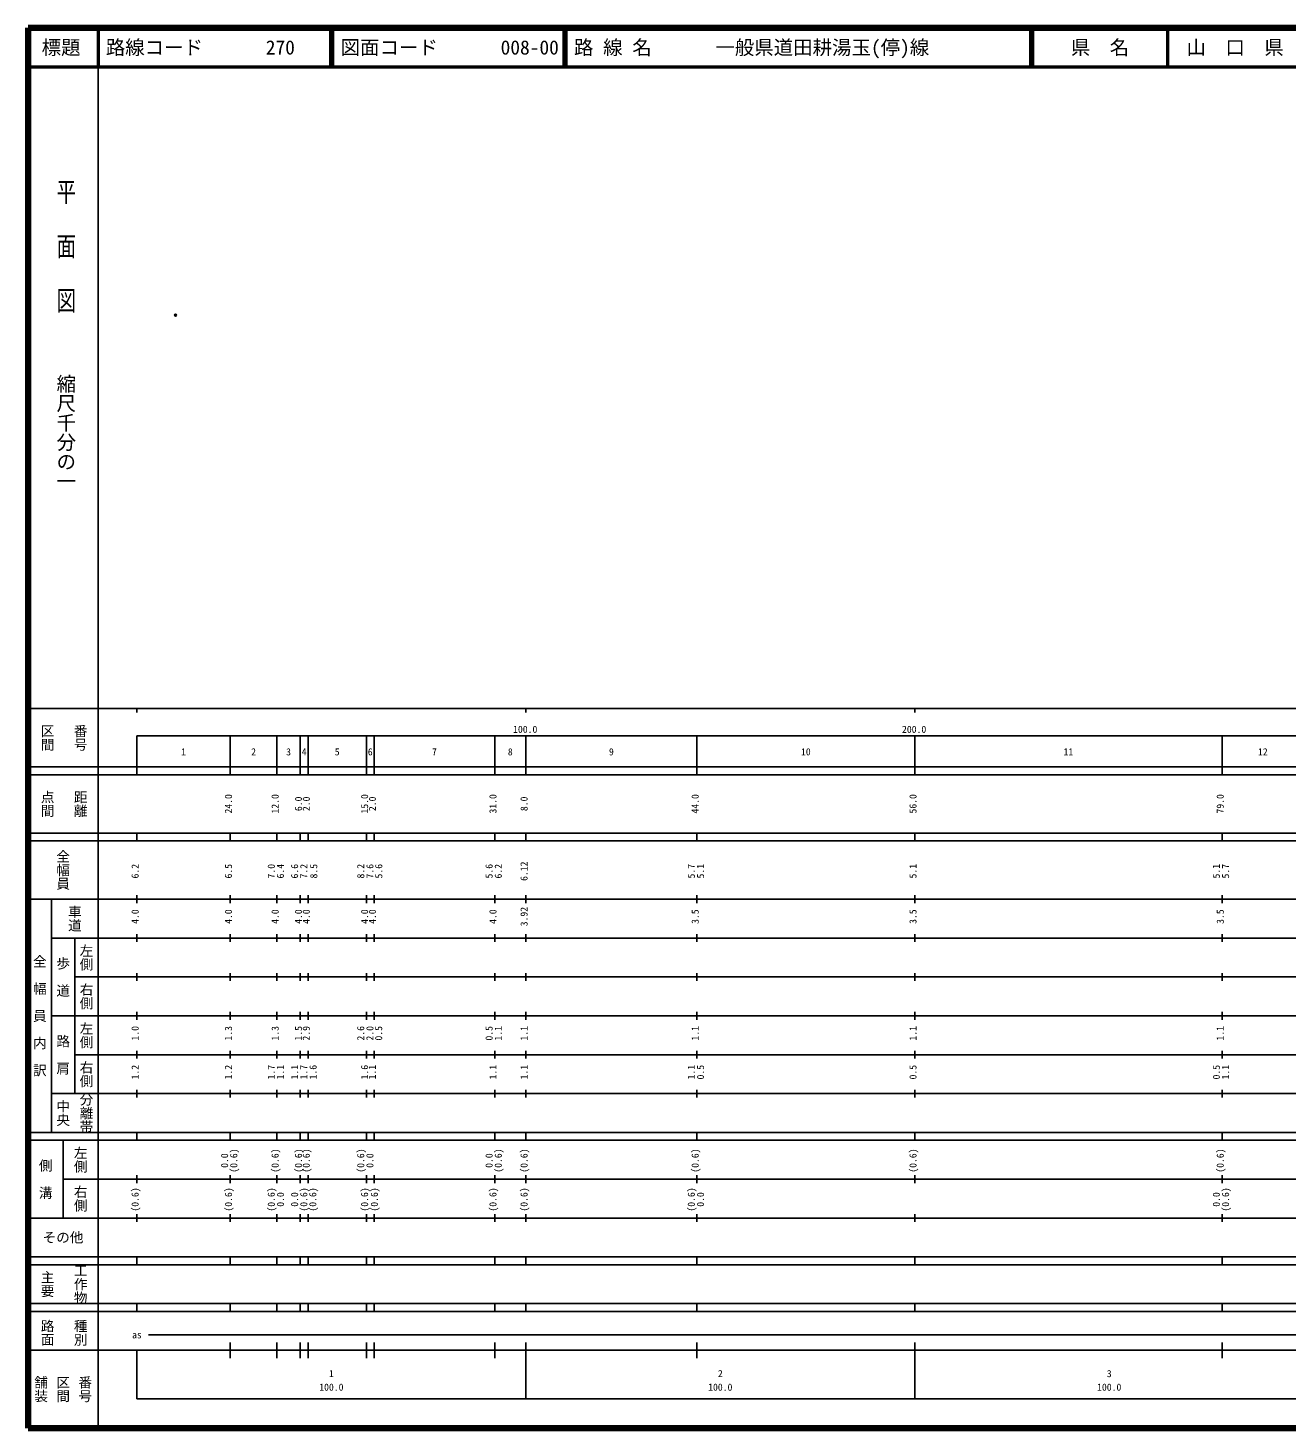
# Model space of a CAD drawing. Units: millimetres on the paper. Extents: x 40 to 680, y 20 to 380.
# Drawn here: x 40 to 363.7, y 20 to 380 of the extents above; entities that cross this region are included whole.
import ezdxf
from ezdxf.enums import TextEntityAlignment as Align

# ---------------------------------------------------------------- set-up
doc = ezdxf.new("R2010")
doc.units = ezdxf.units.MM
doc.header["$PDMODE"] = 32
doc.header["$PDSIZE"] = 0.5
doc.layers.add('M-OTRS', color=6, linetype='Continuous')
doc.layers.add('M-TTL-TXT', color=7, linetype='Continuous')
for name, color, linetype, lineweight in [('M-TTL', 2, 'Continuous', 140), ('M-TTL-BAND', 7, 'Continuous', 25), ('M-TTL-LINE', 7, 'Continuous', 50)]:
    doc.layers.add(name, color=color, linetype=linetype, lineweight=lineweight)
doc.styles.add('@ＭＳ ゴシック', font='')
doc.styles.add('ＭＳ ゴシック', font='')
doc.styles.get('@ＭＳ ゴシック').set_extended_font_data('@MS Gothic')
doc.styles.get('ＭＳ ゴシック').set_extended_font_data('MS Gothic')

msp = doc.modelspace()

# ---------------------------------------------------------------- linework, layer by layer
at = {"layer": 'M-OTRS'}
msp.add_point((77.942, 306.192), dxfattribs=at)
at = {"layer": 'M-TTL'}
for p, q in [((40, 380), (40, 20)), ((680, 380), (40, 380)), ((40, 20), (680, 20))]:
    msp.add_line(p, q, dxfattribs=at)
at = {"layer": 'M-TTL-BAND'}
for p, q in [((58, 370), (58, 20)), ((40, 205), (579, 205)), ((68, 205), (68, 204)), ((168, 205), (168, 204)), ((268, 205), (268, 204)), ((68, 198), (579, 198)), ((68, 198), (68, 188)), ((92, 188), (92, 198)), ((104, 188), (104, 198)), ((110, 188), (110, 198)), ((112, 188), (112, 198)), ((127, 188), (127, 198)), ((129, 188), (129, 198)), ((160, 188), (160, 198)), ((168, 188), (168, 198)), ((212, 188), (212, 198)), ((268, 188), (268, 198)), ((347, 188), (347, 198)), ((40, 190), (579, 190)), ((40, 188), (579, 188)), ((40, 173), (579, 173)), ((68, 171), (68, 173)), ((92, 171), (92, 173)), ((104, 171), (104, 173)), ((110, 171), (110, 173)), ((112, 171), (112, 173)), ((127, 171), (127, 173)), ((129, 171), (129, 173)), ((160, 171), (160, 173)), ((168, 171), (168, 173)), ((212, 171), (212, 173)), ((268, 171), (268, 173)), ((347, 171), (347, 173)), ((40, 171), (579, 171)), ((40, 156), (579, 156)), ((46, 96), (46, 156)), ((68, 155), (68, 157)), ((92, 155), (92, 157)), ((104, 155), (104, 157)), ((110, 155), (110, 157)), ((112, 155), (112, 157)), ((127, 155), (127, 157)), ((129, 155), (129, 157)), ((160, 155), (160, 157)), ((168, 155), (168, 157)), ((212, 155), (212, 157)), ((268, 155), (268, 157)), ((347, 155), (347, 157)), ((46, 146), (579, 146)), ((52, 146), (52, 106)), ((68, 145), (68, 147)), ((92, 145), (92, 147)), ((104, 145), (104, 147)), ((110, 145), (110, 147)), ((112, 145), (112, 147)), ((127, 145), (127, 147)), ((129, 145), (129, 147)), ((160, 145), (160, 147)), ((168, 145), (168, 147)), ((212, 145), (212, 147)), ((268, 145), (268, 147)), ((347, 145), (347, 147)), ((68, 135), (68, 137)), ((92, 135), (92, 137)), ((104, 135), (104, 137)), ((110, 135), (110, 137)), ((112, 135), (112, 137)), ((127, 135), (127, 137)), ((129, 135), (129, 137)), ((160, 135), (160, 137)), ((168, 135), (168, 137)), ((212, 135), (212, 137)), ((268, 135), (268, 137)), ((347, 135), (347, 137)), ((52, 136), (579, 136)), ((46, 126), (579, 126)), ((68, 125), (68, 127)), ((92, 125), (92, 127)), ((104, 125), (104, 127)), ((110, 125), (110, 127)), ((112, 125), (112, 127)), ((127, 125), (127, 127)), ((129, 125), (129, 127)), ((160, 125), (160, 127)), ((168, 125), (168, 127)), ((212, 125), (212, 127)), ((268, 125), (268, 127)), ((347, 125), (347, 127)), ((52, 116), (579, 116)), ((68, 115), (68, 117)), ((92, 115), (92, 117)), ((104, 115), (104, 117)), ((110, 115), (110, 117)), ((112, 115), (112, 117)), ((127, 115), (127, 117)), ((129, 115), (129, 117)), ((160, 115), (160, 117)), ((168, 115), (168, 117)), ((212, 115), (212, 117)), ((268, 115), (268, 117)), ((347, 115), (347, 117)), ((46, 106), (579, 106)), ((68, 105), (68, 107)), ((92, 105), (92, 107)), ((104, 105), (104, 107)), ((110, 105), (110, 107)), ((112, 105), (112, 107)), ((127, 105), (127, 107)), ((129, 105), (129, 107)), ((160, 105), (160, 107)), ((168, 105), (168, 107)), ((212, 105), (212, 107)), ((268, 105), (268, 107)), ((347, 105), (347, 107)), ((40, 96), (579, 96)), ((40, 94), (579, 94)), ((49, 94), (49, 74)), ((68, 94), (68, 96)), ((92, 94), (92, 96)), ((104, 94), (104, 96)), ((110, 94), (110, 96)), ((112, 94), (112, 96)), ((127, 94), (127, 96)), ((129, 94), (129, 96)), ((160, 94), (160, 96)), ((168, 94), (168, 96)), ((212, 94), (212, 96)), ((268, 94), (268, 96)), ((347, 94), (347, 96)), ((49, 84), (579, 84)), ((68, 83), (68, 85)), ((92, 83), (92, 85)), ((104, 83), (104, 85)), ((110, 83), (110, 85)), ((112, 83), (112, 85)), ((127, 83), (127, 85)), ((129, 83), (129, 85)), ((160, 83), (160, 85)), ((168, 83), (168, 85)), ((212, 83), (212, 85)), ((268, 83), (268, 85)), ((347, 83), (347, 85)), ((40, 74), (579, 74)), ((68, 73), (68, 75)), ((92, 73), (92, 75)), ((104, 73), (104, 75)), ((110, 73), (110, 75)), ((112, 73), (112, 75)), ((127, 73), (127, 75)), ((129, 73), (129, 75)), ((160, 73), (160, 75)), ((168, 73), (168, 75)), ((212, 73), (212, 75)), ((268, 73), (268, 75)), ((347, 73), (347, 75)), ((40, 64), (579, 64)), ((40, 62), (579, 62)), ((68, 62), (68, 64)), ((92, 62), (92, 64)), ((104, 62), (104, 64)), ((110, 62), (110, 64)), ((112, 62), (112, 64)), ((127, 62), (127, 64)), ((129, 62), (129, 64)), ((160, 62), (160, 64)), ((168, 62), (168, 64)), ((212, 62), (212, 64)), ((268, 62), (268, 64)), ((347, 62), (347, 64)), ((40, 52), (579, 52)), ((68, 50), (68, 52)), ((92, 50), (92, 52)), ((104, 50), (104, 52)), ((110, 50), (110, 52)), ((112, 50), (112, 52)), ((127, 50), (127, 52)), ((129, 50), (129, 52)), ((160, 50), (160, 52)), ((168, 50), (168, 52)), ((212, 50), (212, 52)), ((268, 50), (268, 52)), ((347, 50), (347, 52)), ((40, 50), (579, 50)), ((71, 44), (565, 44)), ((40, 40), (579, 40)), ((68, 40), (68, 27.5)), ((92, 38), (92, 42)), ((104, 38), (104, 42)), ((110, 38), (110, 42)), ((112, 38), (112, 42)), ((127, 38), (127, 42)), ((129, 38), (129, 42)), ((160, 38), (160, 42)), ((168, 27.5), (168, 42)), ((212, 38), (212, 42)), ((268, 27.5), (268, 42)), ((347, 38), (347, 42)), ((68, 27.5), (579, 27.5))]:
    msp.add_line(p, q, dxfattribs=at)
at = {"layer": 'M-TTL-LINE'}
for p, q in [((58, 380), (58, 370)), ((117.75, 380), (117.75, 370)), ((118.25, 380), (118.25, 370)), ((177.75, 380), (177.75, 370)), ((178.25, 380), (178.25, 370)), ((297.75, 380), (297.75, 370)), ((298.25, 380), (298.25, 370)), ((333, 380), (333, 370)), ((40, 370), (680, 370))]:
    msp.add_line(p, q, dxfattribs=at)

# ---------------------------------------------------------------- texts
at = {"layer": 'M-TTL-BAND', "style": '@ＭＳ ゴシック', "width": 1.4}
msp.add_text('平  面  図', height=3.666, rotation=270, dxfattribs=at).set_placement((49.777, 306.475), align=Align.MIDDLE_RIGHT)
at = {"layer": 'M-TTL-BAND', "style": '@ＭＳ ゴシック'}
msp.add_text('縮尺千分の一', height=3.666, rotation=270, dxfattribs=at).set_placement((49.777, 261.03), align=Align.MIDDLE_RIGHT)
for s, p in [('区間', (45, 197.5)), ('番号', (53.5, 197.5)), ('点間', (45, 180.5)), ('距離', (53.5, 180.5)), ('全幅員', (49, 163.5)), ('車道', (52, 151)), ('左側', (55, 141)), ('全\u3000幅\u3000員\u3000内\u3000訳', (43, 126)), ('歩\u3000道', (49, 136)), ('右側', (55, 131)), ('左側', (55, 121)), ('路\u3000肩', (49, 116)), ('右側', (55, 111)), ('分離帯', (55, 101)), ('中央', (49, 101)), ('左側', (53.5, 89)), ('側\u3000溝', (44.5, 84)), ('右側', (53.5, 79)), ('工作物', (53.5, 57)), ('主要', (45, 57)), ('路面', (45, 44.5)), ('種別', (53.5, 44.5)), ('舗装', (43.333, 30)), ('区間', (49, 30)), ('番号', (54.667, 30))]:
    msp.add_text(s, height=2.566, rotation=270, dxfattribs=at).set_placement(p, align=Align.MIDDLE_CENTER)
at = {"layer": 'M-TTL-BAND', "style": 'ＭＳ ゴシック'}
for s, p in [('100.0', (167.844, 198.195)), ('200.0', (267.844, 198.195)), ('1', (80, 192.405)), ('2', (98, 192.405)), ('3', (107, 192.405)), ('4', (111, 192.405)), ('5', (119.5, 192.405)), ('6', (128, 192.405)), ('7', (144.5, 192.405)), ('8', (164, 192.405)), ('9', (190, 192.405)), ('10', (240, 192.405)), ('11', (307.5, 192.405)), ('12', (357.5, 192.405)), ('as', (68, 42.5)), ('1', (118, 32.523)), ('2', (218, 32.523)), ('3', (318, 32.523)), ('100.0', (118, 29.033)), ('100.0', (218, 29.033)), ('100.0', (318, 29.033))]:
    msp.add_text(s, height=1.833, dxfattribs=at).set_placement(p, align=Align.BOTTOM_CENTER)
for s, p in [('24.0', (93, 180.5)), ('12.0', (105, 180.5)), ('6.0', (111, 180.5)), ('2.0', (113, 180.5)), ('15.0', (128, 180.5)), ('2.0', (130, 180.5)), ('31.0', (161, 180.5)), ('8.0', (169, 180.5)), ('44.0', (213, 180.5)), ('56.0', (269, 180.5)), ('79.0', (348, 180.5)), ('6.2', (69, 163.174)), ('6.5', (93, 163.174)), ('7.0', (104, 163.174)), ('6.4', (106.37, 163.174)), ('6.6', (110, 163.174)), ('7.2', (112.37, 163.174)), ('8.5', (114.922, 163.174)), ('8.2', (127, 163.174)), ('7.6', (129.37, 163.174)), ('5.6', (131.641, 163.174)), ('5.6', (160, 163.174)), ('6.2', (162.37, 163.174)), ('6.12', (169, 163.174)), ('5.7', (212, 163.174)), ('5.1', (214.37, 163.174)), ('5.1', (269, 163.174)), ('5.1', (347, 163.174)), ('5.7', (349.37, 163.174)), ('4.0', (69, 151.5)), ('4.0', (93, 151.5)), ('4.0', (105, 151.5)), ('4.0', (111, 151.5)), ('4.0', (113, 151.5)), ('4.0', (128, 151.5)), ('4.0', (130, 151.5)), ('4.0', (161, 151.5)), ('3.92', (169, 151.5)), ('3.5', (213, 151.5)), ('3.5', (269, 151.5)), ('3.5', (348, 151.5)), ('1.0', (69, 121.5)), ('1.3', (93, 121.5)), ('1.3', (105, 121.5)), ('1.5', (111, 121.5)), ('2.9', (113, 121.5)), ('2.6', (127, 121.5)), ('2.0', (129.37, 121.5)), ('0.5', (131.617, 121.5)), ('0.5', (160, 121.5)), ('1.1', (162.37, 121.5)), ('1.1', (169, 121.5)), ('1.1', (213, 121.5)), ('1.1', (269, 121.5)), ('1.1', (348, 121.5)), ('1.2', (69, 111.5)), ('1.2', (93, 111.5)), ('1.7', (104, 111.5)), ('1.1', (106.37, 111.5)), ('1.1', (110, 111.5)), ('1.7', (112.37, 111.5)), ('1.6', (114.748, 111.5)), ('1.6', (128, 111.5)), ('1.1', (130, 111.5)), ('1.1', (161, 111.5)), ('1.1', (169, 111.5)), ('1.1', (212, 111.5)), ('0.5', (214.37, 111.5)), ('0.5', (269, 111.5)), ('0.5', (347, 111.5)), ('1.1', (349.37, 111.5)), ('0.0', (92, 88.764)), ('(0.6)', (94.37, 88.764)), ('(0.6)', (105, 88.764)), ('(0.6)', (111, 88.764)), ('(0.6)', (113, 88.764)), ('(0.6)', (127, 88.764)), ('0.0', (129.37, 88.764)), ('0.0', (160, 88.764)), ('(0.6)', (162.37, 88.764)), ('(0.6)', (169, 88.764)), ('(0.6)', (213, 88.764)), ('(0.6)', (269, 88.764)), ('(0.6)', (348, 88.764)), ('(0.6)', (69, 78.764)), ('(0.6)', (93, 78.764)), ('(0.6)', (104, 78.764)), ('0.0', (106.37, 78.764)), ('0.0', (110, 78.764)), ('(0.6)', (112.37, 78.764)), ('(0.6)', (114.675, 78.764)), ('(0.6)', (128, 78.764)), ('(0.6)', (130.511, 78.764)), ('(0.6)', (161, 78.764)), ('(0.6)', (169, 78.764)), ('(0.6)', (212, 78.764)), ('0.0', (214.37, 78.764)), ('0.0', (347, 78.764)), ('(0.6)', (349.37, 78.764))]:
    msp.add_text(s, height=1.833, rotation=90, dxfattribs=at).set_placement(p, align=Align.BOTTOM_CENTER)
msp.add_text('その他', height=2.566, dxfattribs=at).set_placement((49, 69), align=Align.MIDDLE_CENTER)
at = {"layer": 'M-TTL-TXT', "style": 'ＭＳ ゴシック'}
for s, p in [('標題', (48.5, 375)), ('県\u3000名', (315.625, 375)), ('山\u3000口\u3000県', (350.375, 375))]:
    msp.add_text(s, height=3.666, dxfattribs=at).set_placement(p, align=Align.MIDDLE_CENTER)
for s, p in [('路線コード', (60, 375)), ('270', (101.142, 375)), ('図面コード', (120.38, 375)), ('008-00', (161.521, 375)), ('路 線 名', (180.38, 375)), ('一般県道田耕湯玉(停)線', (216.734, 375))]:
    msp.add_text(s, height=3.666, dxfattribs=at).set_placement(p, align=Align.MIDDLE_LEFT)

doc.saveas('drawing.dxf')
